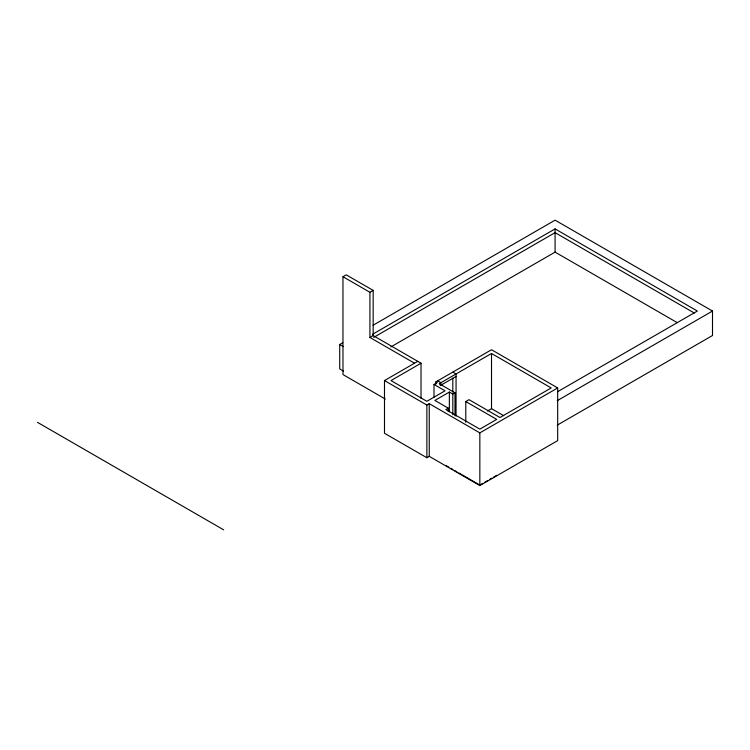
<?xml version="1.0" encoding="UTF-8"?>
<svg xmlns="http://www.w3.org/2000/svg" width="750" height="750" viewBox="0 0 750 750"><rect width="100%" height="100%" fill="white"/><g stroke="black" fill="none" stroke-linecap="round" stroke-linejoin="round"><path stroke-width="1.12" d="M385.303 399.028L342.966 374.578L342.966 276.713L346.209 274.838L373.172 290.4L373.172 335.587L421.022 363.225L421.022 398.344M342.966 276.713L369.928 292.275L373.172 290.4M343.434 371.1L339.722 368.962L339.722 344.494L342.759 342.741M373.087 325.228L555.084 220.153L712.5 311.044L712.5 335.512L557.25 425.138M372.638 334.237L555.084 228.9L697.369 311.044L557.737 391.65M369.928 292.275L369.928 337.462L373.172 335.587M373.65 337.397L555.084 232.641L694.341 313.041M390.825 346.95L555.084 252.113L677.306 322.678M435.947 384.159L435.947 381.825L491.512 349.734L557.681 387.938L557.681 440.625L479.841 485.559L429.244 456.347L426.863 457.725L384.488 433.256L384.488 380.569L417.778 361.35M421.022 363.225L390.975 380.569L426.863 401.297L445.031 390.806L433.997 384.441L433.997 397.322M433.997 384.441L437.241 382.575L435.947 381.825M465.787 422.241L465.787 401.55L469.031 399.675L499.95 417.525L551.194 387.938L491.512 353.484L439.191 383.691L454.978 392.803L454.978 415.8M456.056 376.453L440.916 385.191L440.916 382.697L437.672 380.822M384.488 380.569L426.863 405.038L429.244 403.669L479.841 432.881L557.681 387.938M454.978 392.803L452.812 394.059L449.353 392.062L434.869 400.425L448.275 408.159L448.275 411.656M448.275 408.159L445.894 409.537L479.841 429.131L496.706 419.4L465.787 401.55M487.463 411L491.512 408.666L503.653 415.669M557.25 400.669L712.5 311.044M480.834 484.491L482.812 483.347M484.8 482.203L487.781 480.478M489.759 479.334L491.747 478.191M493.725 477.047L496.706 475.322M452.812 372.084L456.056 373.959L456.056 416.137M369.928 337.462L414.544 363.225M339.722 344.494L343.434 346.631M445.894 465.459L448.884 467.194M450.881 468.347L452.878 469.5M454.875 470.653L456.872 471.806M458.869 472.959L478.837 484.491M37.5 422.353L223.678 529.847M555.084 228.9L555.084 252.113M491.512 353.484L491.512 408.666M479.841 432.881L479.841 485.559M452.812 378.084L452.812 392.091M452.812 394.059L452.812 414.75M449.353 392.062L449.353 411.863M440.269 383.072L440.269 385.416M429.244 403.669L429.244 456.347M426.863 405.038L426.863 457.725"/></g></svg>
